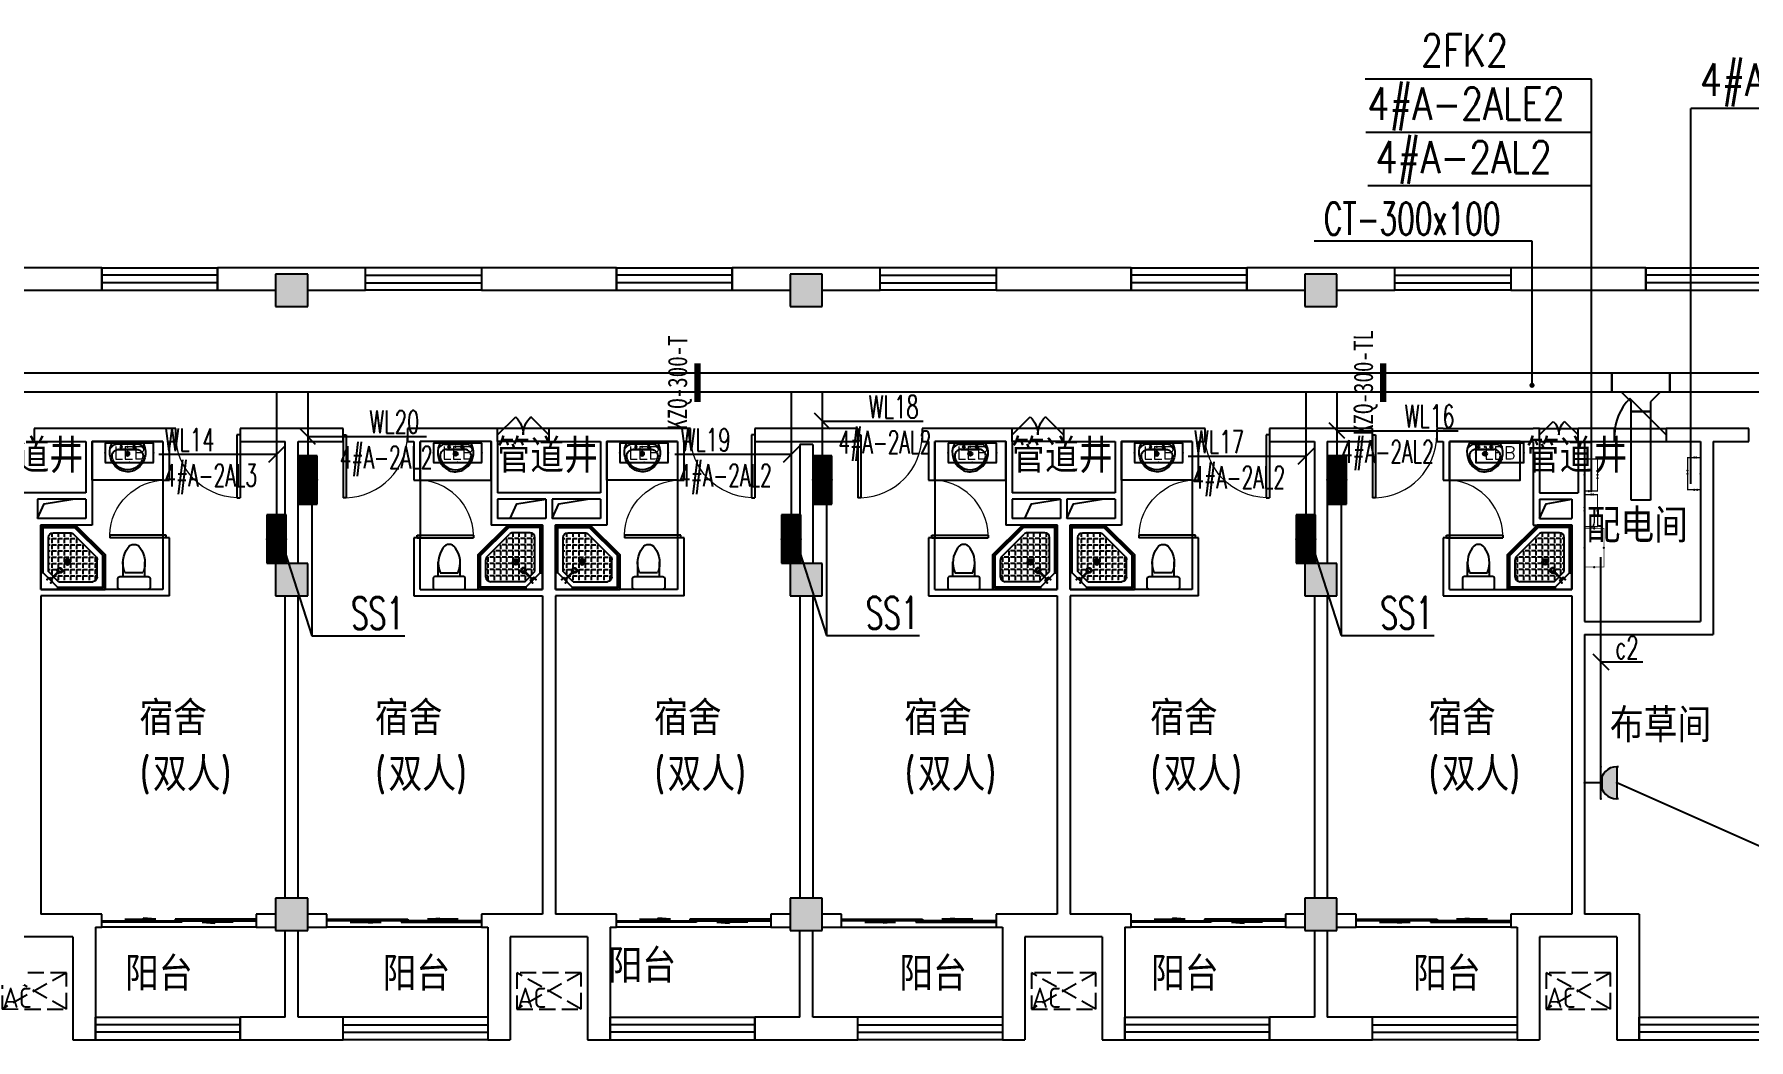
# Model space of a CAD drawing. Extents: x 1725663 to 4653551, y -550461 to 248782.
# Drawn here: x 2124050 to 2150700, y -247471 to -231842 of the extents above; entities that cross this region are included whole.
import ezdxf
from ezdxf.enums import TextEntityAlignment as Align

# ---------------------------------------------------------------- set-up
doc = ezdxf.new("R2010")
doc.units = 0
doc.header["$LTSCALE"] = 1000
doc.linetypes.add('DASH', pattern=[0.35, 0.25, -0.1])
for name, color, linetype in [('0-底图', 7, 'Continuous'), ('CABLETRAY', 4, 'Continuous'), ('CLAYER', 7, 'Continuous'), ('COLUMN', 255, 'Continuous'), ('DBZ', 7, 'Continuous'), ('DIM-照明', 3, 'Continuous'), ('DIM-箱柜', 7, 'Continuous'), ('DOOR_FIRE', 4, 'Continuous'), ('EQUIP-插座', 3, 'Continuous'), ('EQUIP-箱柜', 3, 'Continuous'), ('PUB_HATCH', 8, 'Continuous'), ('PUB_TEXT', 7, 'Continuous'), ('TEL_TEXT', 7, 'Continuous'), ('WALL', 2, 'Continuous'), ('WINDOW', 4, 'Continuous'), ('WIRE-照明', 6, 'Continuous'), ('抗震支吊架', 2, 'Continuous'), ('洁具', 213, 'Continuous'), ('空调外机', 211, 'Continuous')]:
    doc.layers.add(name, color=color, linetype=linetype)
doc.styles.add('_TEL_DIM', font='SIMPLEX', dxfattribs={"width": 0.8, "height": 3.5, "bigfont": 'HZTXT'})
doc.styles.add('kzcad', font='', dxfattribs={"width": 0.8})
doc.styles.get("Standard").update_dxf_attribs({"font": 'geniso.shx', "bigfont": 'hztxt.shx'})
doc.styles.get('kzcad').set_extended_font_data('SimSun')

# ---------------------------------------------------------------- blocks, each defined once
blk = doc.blocks.new('fdsefg')
at = {"layer": 'EQUIP-箱柜', "const_width": 20}
blk.add_lwpolyline([(21301, 11505), (21801, 11505), (21801, 11305), (21301, 11305)], close=True, dxfattribs=at)
at = {"layer": 'EQUIP-箱柜'}
for p in [(21601, 11505), (21301, 11355), (21801, 11372)]:
    blk.add_point(p, dxfattribs=at)
blk = doc.blocks.new('$equip_U$00000181(WIN7-PC-dian)')
for p in [(-0.5, 0.2), (0, 0.4), (0, 0), (0.5, 0.2)]:
    blk.add_point(p)
at = {"xscale": 0.002, "yscale": 0.002, "zscale": 0.002}
blk.add_blockref('fdsefg', (-43.101, -22.61), dxfattribs=at)
at = {"color": 7, "style": '_TEL_DIM', "flags": 1}
for tag in ['A', 'REMARK']:
    blk.add_attdef(tag, text='', height=0.00002, dxfattribs=at).set_placement((0, 0), align=Align.MIDDLE_CENTER)
at = {"color": 7, "style": '_TEL_DIM'}
blk.add_attdef('$TEXT$', text='', height=0.00002, dxfattribs=at).set_placement((0.1, 0), align=Align.MIDDLE_CENTER)
blk = doc.blocks.new('*X490')
at = {"color": 0}
for p, q in [((-250, 33), (-83, 200)), ((-250, 68), (-118, 200)), ((-250, 104), (-154, 200)), ((-250, 139), (-189, 200)), ((-250, 174), (-224, 200)), ((-247, 0), (-47, 200)), ((-212, 0), (-12, 200)), ((-177, 0), (23, 200)), ((-141, 0), (59, 200)), ((-106, 0), (94, 200)), ((-71, 0), (129, 200)), ((-35, 0), (165, 200)), ((0, 0), (200, 200)), ((35, 0), (235, 200)), ((71, 0), (250, 179)), ((106, 0), (250, 144)), ((141, 0), (250, 109)), ((177, 0), (250, 73)), ((212, 0), (250, 38)), ((247, 0), (250, 3))]:
    blk.add_line(p, q, dxfattribs=at)
blk = doc.blocks.new('$equip$00002943')
for p, q in [((-0.75, 0.6), (-0.75, 0)), ((0.75, 0.6), (-0.75, 0.6)), ((0.75, 0), (0.75, 0.6)), ((-0.75, 0), (0.75, 0))]:
    blk.add_line(p, q)
for points, const_width in [([(-0.75, 0.3), (0.75, 0.3)], 0.6), ([(-0.75, 0.6), (-0.75, 0), (0.75, 0), (0.75, 0.6), (-0.75, 0.6), (-0.75, 0)], 0.02)]:
    blk.add_lwpolyline(points, dxfattribs=dict(const_width=const_width))
for p in [(0, 0.6), (-0.75, 0.3), (0, 0), (0.75, 0.3)]:
    blk.add_point(p)
at = {"xscale": 0.00300000000061118, "yscale": 0.00300000000061118, "zscale": 0.00300000000061118}
blk.add_blockref('*X490', (0, 0), dxfattribs=at)
at = {"color": 7, "style": '_TEL_DIM', "flags": 1}
for tag in ['A', 'REMARK']:
    blk.add_attdef(tag, text='', height=0.00002, dxfattribs=at).set_placement((0, 0), align=Align.MIDDLE_CENTER)
blk = doc.blocks.new('$equip_U$00000177(WIN7-PC-dian)')
at = {"const_width": 0.02}
blk.add_lwpolyline([(-0.6, 0.6), (0.6, 0.6), (0.6, 0), (-0.6, 0)], close=True, dxfattribs=at)
for p in [(0, 0.6), (-0.6, 0.3), (0, 0), (0.6, 0.3)]:
    blk.add_point(p)
at = {"color": 7, "style": '_TEL_DIM', "flags": 1}
for tag in ['A', 'REMARK']:
    blk.add_attdef(tag, text='', height=0.00002, dxfattribs=at).set_placement((0, 0), align=Align.MIDDLE_CENTER)
blk = doc.blocks.new('$equip$00001237')
for p, q in [((-0.5, 1.05), (-0.5, 1)), ((-0.5, 1), (0.5, 1)), ((0.5, 1.05), (0.5, 1)), ((0.5, 0.5), (-0.5, 0.5)), ((0, 0.5), (0, 0))]:
    blk.add_line(p, q)
blk.add_arc((0, 1), 0.5, 180, 0)
for p in [(0, 1), (-0.5, 0.5), (0, 0), (0.5, 0.5)]:
    blk.add_point(p)
for points in [[(0.433, 0.75), (-0.433, 0.75), (0.5, 1), (-0.5, 1)], [(0.25, 0.567), (-0.25, 0.567), (0.433, 0.75), (-0.433, 0.75)], [(0, 0.5), (0, 0.5), (0.25, 0.567), (-0.25, 0.567)]]:
    blk.add_solid(points)
at = {"flags": 9}
blk.add_attdef('A', (0, 0), '', height=0.00002, dxfattribs=at)
blk = doc.blocks.new('$equip$00002908')
for p, q in [((0.75, 0.6), (-0.75, 0.6)), ((-0.75, 0.6), (-0.75, 0)), ((0.75, 0), (0.75, 0.6)), ((-0.75, 0), (0.75, 0))]:
    blk.add_line(p, q)
at = {"const_width": 0.04}
blk.add_lwpolyline([(-0.75, 0.6), (-0.75, 0), (0.75, 0), (0.75, 0.6), (-0.75, 0.6), (-0.75, 0)], dxfattribs=at)
for p in [(0, 0.6), (-0.75, 0.3), (0, 0), (0.75, 0.3)]:
    blk.add_point(p)
at = {"color": 7, "style": '_TEL_DIM'}
blk.add_attdef('$TEXT$', text='', height=0.4, dxfattribs=at).set_placement((0, 0.3), align=Align.MIDDLE_CENTER)
at = {"color": 7, "style": '_TEL_DIM', "flags": 1}
for tag in ['A', 'REMARK']:
    blk.add_attdef(tag, text='', height=0.00002, dxfattribs=at).set_placement((0, 0), align=Align.MIDDLE_CENTER)
blk = doc.blocks.new('1F平面-CAD导入_dwg_Drawing4_t3_dwg_$plan$00001613-474159-1F-927810-1F')
at = {"layer": '洁具'}
for p, q in [((-200, 170), (-430, 170)), ((-260, -140), (-260, 140)), ((-30, 250), (-170, 250)), ((-200, -170), (-200, -220)), ((-170, -250), (-30, -250))]:
    blk.add_line(p, q, dxfattribs=at)
for points in [[(-200, 220), (-200, 170), (-200, -170), (-430, -170)], [(0, -220), (0, 220)]]:
    blk.add_lwpolyline(points, dxfattribs=at)
for centre, radius, start, end in [((-590, 0), 110, 123.4509, 236.5491), ((-413, -227), 398, 67.4505, 126.6381), ((-170, 220), 30, 90, 180), ((-30, 220), 30, 0, 90), ((-413, 227), 398, 233.3619, 292.5495), ((-170, -220), 30, 180, 270), ((-30, -220), 30, 270, 0)]:
    blk.add_arc(centre, radius, start, end, dxfattribs=at)
blk = doc.blocks.new('$lvtry$00000169')
at = {"color": 0}
for p, q in [((259, -36), (259, 0)), ((36, -259), (0, -259)), ((24, -259), (24, -976)), ((259, -36), (36, -259)), ((36, -259), (36, -964)), ((276, -120), (120, -276)), ((144, -151), (291, -298)), ((151, -144), (298, -291)), ((173, -309), (173, -239)), ((183, -213), (205, -213)), ((220, -213), (243, -213)), ((259, -24), (976, -24)), ((259, -36), (964, -36)), ((270, -213), (270, -143)), ((270, -213), (340, -213)), ((270, -263), (270, -239)), ((276, -120), (808, -120)), ((366, -213), (366, -143)), ((366, -213), (436, -213)), ((366, -309), (366, -239)), ((462, -213), (462, -143)), ((462, -213), (532, -213)), ((462, -309), (462, -239)), ((558, -213), (558, -143)), ((558, -213), (628, -213)), ((558, -309), (558, -239)), ((655, -213), (655, -143)), ((655, -213), (725, -213)), ((655, -309), (655, -239)), ((751, -213), (751, -143)), ((751, -213), (821, -213)), ((751, -309), (751, -239)), ((847, -213), (847, -143)), ((847, -213), (880, -213)), ((847, -309), (847, -239)), ((880, -192), (880, -460)), ((964, -36), (976, -24)), ((964, -36), (964, -525)), ((976, -24), (976, -530)), ((120, -276), (120, -808)), ((120, -309), (147, -309)), ((120, -405), (147, -405)), ((120, -501), (147, -501)), ((173, -309), (243, -309)), ((173, -405), (173, -335)), ((173, -405), (243, -405)), ((173, -501), (173, -431)), ((173, -501), (243, -501)), ((173, -598), (173, -528)), ((270, -405), (270, -335)), ((270, -405), (340, -405)), ((270, -501), (270, -431)), ((270, -501), (340, -501)), ((270, -598), (270, -528)), ((334, -309), (340, -309)), ((366, -309), (436, -309)), ((366, -405), (366, -335)), ((366, -405), (379, -405)), ((366, -501), (366, -431)), ((366, -501), (436, -501)), ((366, -598), (366, -528)), ((462, -309), (532, -309)), ((462, -405), (462, -335)), ((462, -405), (532, -405)), ((462, -501), (462, -431)), ((462, -501), (532, -501)), ((462, -598), (462, -528)), ((859, -511), (511, -859)), ((964, -525), (525, -964)), ((976, -530), (530, -976)), ((558, -309), (628, -309)), ((558, -405), (558, -335)), ((558, -405), (628, -405)), ((558, -501), (558, -431)), ((558, -501), (628, -501)), ((558, -598), (558, -528)), ((655, -309), (725, -309)), ((655, -405), (655, -335)), ((655, -405), (725, -405)), ((655, -501), (655, -431)), ((655, -501), (725, -501)), ((655, -598), (655, -528)), ((751, -309), (821, -309)), ((751, -405), (751, -335)), ((751, -405), (821, -405)), ((751, -501), (751, -431)), ((751, -501), (821, -501)), ((751, -598), (751, -528)), ((847, -309), (880, -309)), ((847, -405), (847, -335)), ((847, -405), (880, -405)), ((847, -501), (847, -431)), ((847, -501), (867, -501)), ((964, -525), (976, -530)), ((120, -598), (147, -598)), ((120, -694), (147, -694)), ((120, -790), (147, -790)), ((173, -598), (243, -598)), ((173, -694), (173, -624)), ((173, -694), (243, -694)), ((173, -790), (173, -720)), ((173, -790), (243, -790)), ((270, -598), (340, -598)), ((270, -694), (270, -624)), ((270, -694), (340, -694)), ((270, -790), (270, -720)), ((270, -790), (340, -790)), ((366, -598), (436, -598)), ((366, -694), (366, -624)), ((366, -694), (436, -694)), ((366, -790), (366, -720)), ((366, -790), (436, -790)), ((462, -598), (532, -598)), ((462, -694), (462, -624)), ((462, -694), (532, -694)), ((462, -790), (462, -720)), ((462, -790), (532, -790)), ((558, -598), (628, -598)), ((558, -694), (558, -624)), ((558, -694), (628, -694)), ((558, -790), (558, -720)), ((558, -790), (580, -790)), ((655, -598), (725, -598)), ((655, -694), (655, -624)), ((655, -694), (676, -694)), ((751, -598), (773, -598)), ((36, -964), (24, -976)), ((24, -976), (530, -976)), ((36, -964), (525, -964)), ((173, -878), (173, -816)), ((192, -880), (460, -880)), ((270, -880), (270, -816)), ((366, -880), (366, -816)), ((462, -880), (462, -816)), ((525, -964), (530, -976))]:
    blk.add_line(p, q, dxfattribs=at)
blk.add_lwpolyline([(0, 0), (0, -1000), (540, -1000), (1000, -540), (1000, 0)], close=True)
for points in [[(0, 0), (0, -1000)], [(0, 0), (1000, 0)], [(1000, 0), (1000, -540)], [(136, -190), (148, -178), (132, -162), (121, -174)], [(190, -136), (178, -148), (162, -132), (174, -121)], [(1000, -540), (540, -1000)], [(0, -1000), (540, -1000)]]:
    blk.add_lwpolyline(points, close=True, dxfattribs=at)
for radius in [43.8, 31.1]:
    blk.add_circle((416, -428), radius, dxfattribs=at)
for centre, radius, start, end in [((296, -296), 40.6, 142.583, 128.4197), ((808, -192), 72, 0, 90), ((296, -296), 28.6, 145.828, 125.6599), ((808, -460), 72, 315, 0), ((192, -808), 72, 180, 270), ((460, -808), 72, 270, 315)]:
    blk.add_arc(centre, radius, start, end, dxfattribs=at)
for p in [(103, -156, 0), (156, -102, 0), (416, -428, 0)]:
    blk.add_point(p, dxfattribs=at)
blk = doc.blocks.new('$lvtry$00000178')
at = {"color": 0}
for p, q in [((-238, 0), (238, 0)), ((-214, -36), (-272, -91)), ((-180, -23), (180, -23)), ((-142, -105), (140, -105)), ((140, -105), (-142, -105)), ((216, -37), (268, -91))]:
    blk.add_line(p, q, dxfattribs=at)
blk.add_lwpolyline([(-104, -430, 0.224698), (110, -425, 0.348046), (269, -79), (239, 0), (-241, 0), (-271, -79, 0.356844)], format="xyb", close=True, dxfattribs=at)
for centre, radius in [((-100, -65), 16.3), ((1, -172), 31.6), ((100, -65), 16.3)]:
    blk.add_circle(centre, radius, dxfattribs=at)
at = {"color": 0, "lineweight": 13}
blk.add_circle((1, -172), 23, dxfattribs=at)
at = {"color": 0}
for centre, radius, start, end in [((-142, -205), 100, 90, 190.5602), ((-1, -179), 243, 190.5602, 349.4398), ((-180, -73), 50, 90, 133.181), ((140, -205), 100, 349.4398, 90), ((180, -73), 50, 44.5607, 90)]:
    blk.add_arc(centre, radius, start, end, dxfattribs=at)
for p in [(0, -65), (1, -172)]:
    blk.add_point(p, dxfattribs=at)
blk = doc.blocks.new('A$C70365C93')
at = {"layer": '洁具'}
blk.add_lwpolyline([(-1900, 2300), (-1900, 1700), (-800, 1700), (-800, 2300)], close=True, dxfattribs=at)
blk.add_blockref('$lvtry$00000178', (-1350, 2280), dxfattribs=at)
at = {"layer": '洁具', "rotation": 180}
blk.add_blockref('$lvtry$00000169', (0, 0), dxfattribs=at)
at = {"layer": '洁具', "extrusion": (0, 0, -1), "xscale": -1, "zscale": -1, "rotation": 90}
blk.add_blockref('1F平面-CAD导入_dwg_Drawing4_t3_dwg_$plan$00001613-474159-1F-927810-1F', (1450, 0), dxfattribs=at)
blk = doc.blocks.new('A$Cf5a72a1b')
at = {"layer": '空调外机', "linetype": 'DASH'}
for p, q in [((1000, 563), (0, 0)), ((1000, 0), (0, 563))]:
    blk.add_line(p, q, dxfattribs=at)
blk.add_lwpolyline([(1000, 563), (0, 563), (0, 0), (1000, 0)], close=True, dxfattribs=at)
at = {"layer": 'PUB_TEXT'}
blk.add_text('AC', height=315, dxfattribs=at).set_placement((5, 18))
blk = doc.blocks.new('$WINLIB2D$00000001')
at = {"color": 0}
for points in [[(-0.5, 0.5), (-0.5, -0.5)], [(-0.5, 0.5), (0.5, 0.5)], [(0.5, -0.5), (0.5, 0.5)], [(0.5, 0.167), (-0.5, 0.167)], [(0.5, -0.167), (-0.5, -0.167)], [(-0.5, -0.5), (0.5, -0.5)]]:
    blk.add_lwpolyline(points, dxfattribs=at)
blk = doc.blocks.new('$DorLib2D$00000131')
at = {"color": 0, "linetype": 'Continuous'}
for p, q in [((-0.5, 0.125), (-0.5, 0)), ((0.019, 0.125), (-0.5, 0.125)), ((0.019, 0), (0.019, 0.125)), ((0.15, 0.125), (0.232, 0.197)), ((0.35, 0.125), (0.15, 0.125)), ((0.232, 0.197), (0.232, 0.125)), ((-0.5, 0), (0.019, 0)), ((-0.024, 0), (0.5, 0)), ((-0.024, -0.125), (-0.024, 0)), ((0.5, 0), (0.5, -0.125)), ((-0.35, -0.125), (-0.15, -0.125)), ((-0.232, -0.197), (-0.232, -0.125)), ((-0.15, -0.125), (-0.232, -0.197)), ((0.5, -0.125), (-0.024, -0.125))]:
    blk.add_line(p, q, dxfattribs=at)
blk = doc.blocks.new('$DorLib2D$00000116')
at = {"color": 0}
for p, q in [((-0.5, 0), (-0.146, 0.354)), ((0.5, 0), (0.146, 0.354))]:
    blk.add_line(p, q, dxfattribs=at)
for centre, start, end in [((-0.5, 0), 0, 45), ((0.5, 0), 135, 180)]:
    blk.add_arc(centre, 0.5, start, end, dxfattribs=at)
blk = doc.blocks.new('$DorLib2D$00000001')
for p, q in [((0.45, 0.975), (0.5, 0.975)), ((0.45, 0), (0.45, 0.975)), ((0.5, 0), (0.5, 0.975)), ((0.5, 0), (0.45, 0))]:
    blk.add_line(p, q)
at = {"lineweight": 13}
blk.add_arc((0.475, 0), 0.975, 91.4693, 180, dxfattribs=at)
blk = doc.blocks.new('$DorLib2D$00000114')
at = {"color": 0}
blk.add_line((0.5, 0), (-0.207, 0.707), dxfattribs=at)
blk.add_arc((0.5, 0), 1, 135, 180, dxfattribs=at)
blk = doc.blocks.new('ghgd')
at = {"layer": 'PUB_HATCH'}
for points in [[(1564557, -154937.8), (1565057, -154937.8), (1565057, -154437.8), (1564557, -154437.8)], [(1572557, -154937.8), (1573057, -154937.8), (1573057, -154437.8), (1572557, -154437.8)], [(1580557, -154937.8), (1581057, -154937.8), (1581057, -154437.8), (1580557, -154437.8)], [(1564557, -159437.8), (1565057, -159437.8), (1565057, -158937.8), (1564557, -158937.8)], [(1572557, -159437.8), (1573057, -159437.8), (1573057, -158937.8), (1572557, -158937.8)], [(1580557, -159437.8), (1581057, -159437.8), (1581057, -158937.8), (1580557, -158937.8)], [(1564557, -164637.8), (1565057, -164637.8), (1565057, -164137.8), (1564557, -164137.8)], [(1572557, -164637.8), (1573057, -164637.8), (1573057, -164137.8), (1572557, -164137.8)], [(1580557, -164637.8), (1581057, -164637.8), (1581057, -164137.8), (1580557, -164137.8)]]:
    blk.add_hatch(color=256, dxfattribs=at).paths.add_polyline_path(points)
for points in [[(1560857, -158237.8), (1560960.6, -158007.5), (1561407, -157937.8)], [(1568207, -158237.8), (1568310.6, -158007.5), (1568757, -157937.8)], [(1568857, -158237.8), (1568960.6, -158007.5), (1569407, -157937.8)], [(1576207, -158237.8), (1576310.6, -158007.5), (1576757, -157937.8)], [(1576857, -158237.8), (1576960.6, -158007.5), (1577407, -157937.8)], [(1584207, -158237.8), (1584310.6, -158007.5), (1584707, -157937.8)]]:
    blk.add_lwpolyline(points)
at = {"layer": 'COLUMN'}
for p, q in [((1565057, -154437.8), (1564557, -154437.8)), ((1564557, -154437.8), (1564557, -154937.8)), ((1565057, -154937.8), (1565057, -154437.8)), ((1573057, -154437.8), (1572557, -154437.8)), ((1572557, -154437.8), (1572557, -154937.8)), ((1573057, -154937.8), (1573057, -154437.8)), ((1581057, -154437.8), (1580557, -154437.8)), ((1580557, -154437.8), (1580557, -154937.8)), ((1581057, -154937.8), (1581057, -154437.8)), ((1564557, -154937.8), (1565057, -154937.8)), ((1572557, -154937.8), (1573057, -154937.8)), ((1580557, -154937.8), (1581057, -154937.8)), ((1565057, -158937.8), (1564557, -158937.8)), ((1564557, -158937.8), (1564557, -159437.8)), ((1565057, -159437.8), (1565057, -158937.8)), ((1573057, -158937.8), (1572557, -158937.8)), ((1572557, -158937.8), (1572557, -159437.8)), ((1573057, -159437.8), (1573057, -158937.8)), ((1581057, -158937.8), (1580557, -158937.8)), ((1580557, -158937.8), (1580557, -159437.8)), ((1581057, -159437.8), (1581057, -158937.8)), ((1564557, -159437.8), (1565057, -159437.8)), ((1572557, -159437.8), (1573057, -159437.8)), ((1580557, -159437.8), (1581057, -159437.8)), ((1565057, -164137.8), (1564557, -164137.8)), ((1564557, -164137.8), (1564557, -164637.8)), ((1565057, -164637.8), (1565057, -164137.8)), ((1573057, -164137.8), (1572557, -164137.8)), ((1572557, -164137.8), (1572557, -164637.8)), ((1573057, -164637.8), (1573057, -164137.8)), ((1581057, -164137.8), (1580557, -164137.8)), ((1580557, -164137.8), (1580557, -164637.8)), ((1581057, -164637.8), (1581057, -164137.8)), ((1564557, -164637.8), (1565057, -164637.8)), ((1572557, -164637.8), (1573057, -164637.8)), ((1580557, -164637.8), (1581057, -164637.8))]:
    blk.add_line(p, q, dxfattribs=at)
at = {"layer": 'DOOR_FIRE'}
for p, q in [((1568807, -156837.8), (1568007, -156837.8)), ((1576807, -156837.8), (1576007, -156837.8)), ((1584207, -156837.8), (1584807, -156837.8)), ((1585372.7, -156837.8, 100), (1586172.7, -156837.8, 100)), ((1568807, -157037.8), (1568007, -157037.8)), ((1576807, -157037.8), (1576007, -157037.8)), ((1584207, -157037.8), (1584807, -157037.8)), ((1585372.7, -157037.8, 100), (1586172.7, -157037.8, 100))]:
    blk.add_line(p, q, dxfattribs=at)
at = {"layer": 'WALL'}
for p, q in [((1561857, -154337.8), (1559757, -154337.8)), ((1561857, -154687.8), (1561857, -154337.8)), ((1564807, -154337.8), (1563657, -154337.8)), ((1563657, -154337.8), (1563657, -154687.8)), ((1565957, -154337.8), (1564807, -154337.8)), ((1565957, -154687.8), (1565957, -154337.8)), ((1569857, -154337.8), (1567757, -154337.8)), ((1567757, -154337.8), (1567757, -154687.8)), ((1569857, -154687.8), (1569857, -154337.8)), ((1572807, -154337.8), (1571657, -154337.8)), ((1571657, -154337.8), (1571657, -154687.8)), ((1573957, -154337.8), (1572807, -154337.8)), ((1573957, -154687.8), (1573957, -154337.8)), ((1577857, -154337.8), (1575757, -154337.8)), ((1575757, -154337.8), (1575757, -154687.8)), ((1577857, -154687.8), (1577857, -154337.8)), ((1580807, -154337.8), (1579657, -154337.8)), ((1579657, -154337.8), (1579657, -154687.8)), ((1581957, -154337.8), (1580807, -154337.8)), ((1581957, -154687.8), (1581957, -154337.8)), ((1585857, -154337.8), (1583757, -154337.8)), ((1583757, -154337.8), (1583757, -154687.8)), ((1585857, -154687.8), (1585857, -154337.8)), ((1559757, -154687.8), (1561857, -154687.8)), ((1563657, -154687.8), (1564557, -154687.8)), ((1565057, -154687.8), (1565957, -154687.8)), ((1567757, -154687.8), (1569857, -154687.8)), ((1571657, -154687.8), (1572557, -154687.8)), ((1573057, -154687.8), (1573957, -154687.8)), ((1575757, -154687.8), (1577857, -154687.8)), ((1579657, -154687.8), (1580557, -154687.8)), ((1581057, -154687.8), (1581957, -154687.8)), ((1583757, -154687.8), (1585857, -154687.8)), ((1561707, -156837.8), (1560807, -156837.8)), ((1560807, -156837.8), (1560807, -157037.8)), ((1562907, -156837.8), (1561707, -156837.8)), ((1563007, -156837.8), (1562907, -156837.8)), ((1563007, -157037.8), (1563007, -156837.8)), ((1564807, -156837.8), (1564007, -156837.8)), ((1564007, -156837.8), (1564007, -157037.8)), ((1565607, -156837.8), (1564807, -156837.8)), ((1565607, -157037.8), (1565607, -156837.8)), ((1566707, -156837.8), (1566607, -156837.8)), ((1566607, -156837.8), (1566607, -157037.8)), ((1567907, -156837.8), (1566707, -156837.8)), ((1568007, -156837.8), (1567907, -156837.8)), ((1568007, -157037.8), (1568007, -156837.8)), ((1569707, -156837.8), (1568807, -156837.8)), ((1568807, -156837.8), (1568807, -157037.8)), ((1570907, -156837.8), (1569707, -156837.8)), ((1571007, -156837.8), (1570907, -156837.8)), ((1571007, -157037.8), (1571007, -156837.8)), ((1573607, -156837.8), (1572007, -156837.8)), ((1572007, -156837.8), (1572007, -157037.8)), ((1573607, -157037.8), (1573607, -156837.8)), ((1574707, -156837.8), (1574607, -156837.8)), ((1574607, -156837.8), (1574607, -157037.8)), ((1575907, -156837.8), (1574707, -156837.8)), ((1576007, -156837.8), (1575907, -156837.8)), ((1576007, -157037.8), (1576007, -156837.8)), ((1577707, -156837.8), (1576807, -156837.8)), ((1576807, -156837.8), (1576807, -157037.8)), ((1578907, -156837.8), (1577707, -156837.8)), ((1579007, -156837.8), (1578907, -156837.8)), ((1579007, -157037.8), (1579007, -156837.8)), ((1580807, -156837.8), (1580007, -156837.8)), ((1580007, -156837.8), (1580007, -157037.8)), ((1581607, -156837.8), (1580807, -156837.8)), ((1581607, -157037.8), (1581607, -156837.8)), ((1582707, -156837.8), (1582607, -156837.8)), ((1582607, -156837.8), (1582607, -157037.8)), ((1582707, -156837.8), (1584107, -156837.8)), ((1584207, -156837.8), (1584107, -156837.8)), ((1584207, -157037.8), (1584207, -156837.8)), ((1585372.7, -156837.8), (1584807, -156837.8)), ((1584807, -157037.8), (1584807, -156837.8)), ((1585372.7, -157037.8), (1585372.7, -156837.8)), ((1586807, -156837.8), (1586172.7, -156837.8)), ((1586172.7, -156837.8), (1586172.7, -157037.8)), ((1587457, -156837.8), (1586807, -156837.8)), ((1587457, -157037.8), (1587457, -156837.8)), ((1560807, -157037.8), (1561607, -157037.8)), ((1561607, -157037.8), (1561607, -157837.8)), ((1562807, -157037.8), (1561707, -157037.8)), ((1561707, -157037.8), (1561707, -157837.8)), ((1562807, -157037.8), (1562807, -157637.8)), ((1562907, -157637.8), (1562907, -157037.8)), ((1562907, -157037.8), (1563007, -157037.8)), ((1564007, -157037.8), (1564707, -157037.8)), ((1564707, -158937.8), (1564707, -157037.8)), ((1564907, -158937.8), (1564907, -157037.8)), ((1564907, -157037.8), (1565607, -157037.8)), ((1566607, -157037.8), (1566707, -157037.8)), ((1566707, -157037.8), (1566707, -157637.8)), ((1567907, -157037.8), (1566807, -157037.8)), ((1566807, -157637.8), (1566807, -157037.8)), ((1567907, -157037.8), (1567907, -157837.8)), ((1568007, -157037.8), (1568007, -157837.8)), ((1568807, -157037.8), (1569607, -157037.8)), ((1569607, -157037.8), (1569607, -157837.8)), ((1570807, -157037.8), (1569707, -157037.8)), ((1569707, -157037.8), (1569707, -157837.8)), ((1570807, -157037.8), (1570807, -157637.8)), ((1570907, -157637.8), (1570907, -157037.8)), ((1570907, -157037.8), (1571007, -157037.8)), ((1572007, -157037.8), (1573607, -157037.8)), ((1572707, -157087.8), (1572707, -158937.8)), ((1572907, -157087.8), (1572707, -157087.8)), ((1572907, -157087.8), (1572907, -158937.8)), ((1574607, -157037.8), (1574707, -157037.8)), ((1574707, -157037.8), (1574707, -157637.8)), ((1575907, -157037.8), (1574807, -157037.8)), ((1574807, -157637.8), (1574807, -157037.8)), ((1575907, -157037.8), (1575907, -157837.8)), ((1576007, -157037.8), (1576007, -157837.8)), ((1576807, -157037.8), (1577607, -157037.8)), ((1577607, -157037.8), (1577607, -157837.8)), ((1578807, -157037.8), (1577707, -157037.8)), ((1577707, -157037.8), (1577707, -157837.8)), ((1578807, -157037.8), (1578807, -157637.8)), ((1578907, -157637.8), (1578907, -157037.8)), ((1578907, -157037.8), (1579007, -157037.8)), ((1580007, -157037.8), (1580707, -157037.8)), ((1580707, -157037.8), (1580707, -158937.8)), ((1580907, -157037.8), (1581607, -157037.8)), ((1580907, -157037.8), (1580907, -158937.8)), ((1582607, -157037.8), (1582707, -157037.8)), ((1582707, -157037.8), (1582707, -157637.8)), ((1582807, -157037.8), (1584107, -157037.8)), ((1582807, -157637.8), (1582807, -157037.8)), ((1584107, -157037.8), (1584107, -157837.8)), ((1584207, -157037.8), (1584207, -157837.8)), ((1584807, -157037.8), (1584807, -157837.8)), ((1584907, -157037.8), (1585372.7, -157037.8)), ((1584907, -157037.8), (1584907, -157837.8)), ((1586172.7, -157037.8), (1586707, -157037.8)), ((1586707, -157037.8), (1586707, -159837.8)), ((1586907, -157037.8), (1586907, -160037.8)), ((1586907, -157037.8), (1587457, -157037.8)), ((1562807, -157637.8), (1562907, -157637.8)), ((1566707, -157637.8), (1566807, -157637.8)), ((1570807, -157637.8), (1570907, -157637.8)), ((1574707, -157637.8), (1574807, -157637.8)), ((1578807, -157637.8), (1578907, -157637.8)), ((1582707, -157637.8), (1582807, -157637.8)), ((1560807, -157837.8), (1560007, -157837.8)), ((1561607, -157837.8), (1560807, -157837.8)), ((1561607, -157937.8), (1560857, -157937.8)), ((1560857, -157937.8), (1560857, -158237.8)), ((1561607, -157937.8), (1561607, -158237.8)), ((1561707, -157837.8), (1561707, -158337.8)), ((1567907, -157837.8), (1567907, -158337.8)), ((1568807, -157837.8), (1568007, -157837.8)), ((1568757, -157937.8), (1568007, -157937.8)), ((1568007, -157937.8), (1568007, -158237.8)), ((1568757, -157937.8), (1568757, -158237.8)), ((1569607, -157837.8), (1568807, -157837.8)), ((1569607, -157937.8), (1568857, -157937.8)), ((1568857, -157937.8), (1568857, -158237.8)), ((1569607, -157937.8), (1569607, -158237.8)), ((1569707, -157837.8), (1569707, -158337.8)), ((1575907, -157837.8), (1575907, -158337.8)), ((1576807, -157837.8), (1576007, -157837.8)), ((1576757, -157937.8), (1576007, -157937.8)), ((1576007, -157937.8), (1576007, -158237.8)), ((1576757, -157937.8), (1576757, -158237.8)), ((1577607, -157837.8), (1576807, -157837.8)), ((1577607, -157937.8), (1576857, -157937.8)), ((1576857, -157937.8), (1576857, -158237.8)), ((1577607, -157937.8), (1577607, -158237.8)), ((1577707, -157837.8), (1577707, -158337.8)), ((1584107, -157837.8), (1584107, -158337.8)), ((1584207, -157837.8), (1584807, -157837.8)), ((1584207, -157937.8), (1584207, -158237.8)), ((1584207, -157937.8), (1584707, -157937.8)), ((1584707, -157937.8), (1584707, -158237.8)), ((1584907, -157837.8), (1584907, -158237.8)), ((1561607, -158237.8), (1560857, -158237.8)), ((1568757, -158237.8), (1568007, -158237.8)), ((1569607, -158237.8), (1568857, -158237.8)), ((1576757, -158237.8), (1576007, -158237.8)), ((1577607, -158237.8), (1576857, -158237.8)), ((1584207, -158237.8), (1584707, -158237.8)), ((1584907, -158237.8), (1584907, -159437.8)), ((1560907, -158337.8), (1560907, -159337.8)), ((1561707, -158337.8), (1560907, -158337.8)), ((1562907, -158537.8), (1562807, -158537.8)), ((1562807, -158537.8), (1562807, -159337.8)), ((1562907, -159437.8), (1562907, -158537.8)), ((1566807, -158537.8), (1566707, -158537.8)), ((1566707, -158537.8), (1566707, -159437.8)), ((1566807, -159337.8), (1566807, -158537.8)), ((1568707, -158337.8), (1567907, -158337.8)), ((1568707, -158337.8), (1568707, -159337.8)), ((1568907, -158337.8), (1568907, -159337.8)), ((1569707, -158337.8), (1568907, -158337.8)), ((1570907, -158537.8), (1570807, -158537.8)), ((1570807, -158537.8), (1570807, -159337.8)), ((1570907, -159437.8), (1570907, -158537.8)), ((1574807, -158537.8), (1574707, -158537.8)), ((1574707, -158537.8), (1574707, -159437.8)), ((1574807, -159337.8), (1574807, -158537.8)), ((1576707, -158337.8), (1575907, -158337.8)), ((1576707, -158337.8), (1576707, -159337.8)), ((1576907, -158337.8), (1576907, -159337.8)), ((1577707, -158337.8), (1576907, -158337.8)), ((1578907, -158537.8), (1578807, -158537.8)), ((1578807, -158537.8), (1578807, -159337.8)), ((1578907, -159437.8), (1578907, -158537.8)), ((1582807, -158537.8), (1582707, -158537.8)), ((1582707, -158537.8), (1582707, -159437.8)), ((1582807, -159337.8), (1582807, -158537.8)), ((1584107, -158337.8), (1584707, -158337.8)), ((1584707, -158337.8), (1584707, -159337.8)), ((1562807, -159337.8), (1560907, -159337.8)), ((1566807, -159337.8), (1568707, -159337.8)), ((1570807, -159337.8), (1568907, -159337.8)), ((1574807, -159337.8), (1576707, -159337.8)), ((1578807, -159337.8), (1576907, -159337.8)), ((1582807, -159337.8), (1584707, -159337.8)), ((1562907, -159437.8), (1560907, -159437.8)), ((1560907, -159437.8), (1560907, -164387.8)), ((1564707, -164137.8), (1564707, -159437.8)), ((1564907, -164137.8), (1564907, -159437.8)), ((1566707, -159437.8), (1568707, -159437.8)), ((1568707, -159437.8), (1568707, -164387.8)), ((1570907, -159437.8), (1568907, -159437.8)), ((1568907, -159437.8), (1568907, -164387.8)), ((1572707, -159437.8), (1572707, -164137.8)), ((1572907, -159437.8), (1572907, -164137.8)), ((1574707, -159437.8), (1576707, -159437.8)), ((1576707, -159437.8), (1576707, -164387.8)), ((1578907, -159437.8), (1576907, -159437.8)), ((1576907, -159437.8), (1576907, -164387.8)), ((1580707, -159437.8), (1580707, -164137.8)), ((1580907, -159437.8), (1580907, -164137.8)), ((1582707, -159437.8), (1584707, -159437.8)), ((1584707, -159437.8), (1584707, -159937.8)), ((1584907, -159437.8), (1584907, -159837.8)), ((1584907, -159837.8), (1586707, -159837.8)), ((1584707, -159937.8), (1584707, -164387.8)), ((1584907, -160037.8), (1584907, -164387.8)), ((1584907, -160037.8), (1586907, -160037.8)), ((1561507, -164387.8), (1560907, -164387.8)), ((1561857, -164387.8), (1561507, -164387.8)), ((1561857, -164587.8), (1561857, -164387.8)), ((1564557, -164387.8), (1564257, -164387.8)), ((1564257, -164387.8), (1564257, -164587.8)), ((1565357, -164387.8), (1565057, -164387.8)), ((1565357, -164587.8), (1565357, -164387.8)), ((1568107, -164387.8), (1567757, -164387.8)), ((1567757, -164387.8), (1567757, -164587.8)), ((1568707, -164387.8), (1568107, -164387.8)), ((1569507, -164387.8), (1568907, -164387.8)), ((1569857, -164387.8), (1569507, -164387.8)), ((1569857, -164587.8), (1569857, -164387.8)), ((1572557, -164387.8), (1572257, -164387.8)), ((1572257, -164387.8), (1572257, -164587.8)), ((1573357, -164387.8), (1573057, -164387.8)), ((1573357, -164587.8), (1573357, -164387.8)), ((1576107, -164387.8), (1575757, -164387.8)), ((1575757, -164387.8), (1575757, -164587.8)), ((1576707, -164387.8), (1576107, -164387.8)), ((1577507, -164387.8), (1576907, -164387.8)), ((1577857, -164387.8), (1577507, -164387.8)), ((1577857, -164587.8), (1577857, -164387.8)), ((1580557, -164387.8), (1580257, -164387.8)), ((1580257, -164387.8), (1580257, -164587.8)), ((1581357, -164387.8), (1581057, -164387.8)), ((1581357, -164587.8), (1581357, -164387.8)), ((1584107, -164387.8), (1583757, -164387.8)), ((1583757, -164387.8), (1583757, -164587.8)), ((1584707, -164387.8), (1584107, -164387.8)), ((1585757, -164387.8), (1584907, -164387.8)), ((1585757, -164387.8), (1585757, -165987.8)), ((1561757, -164587.8), (1561757, -165987.8)), ((1561757, -164587.8), (1561857, -164587.8)), ((1564257, -164587.8), (1564557, -164587.8)), ((1564707, -165987.8), (1564707, -164637.8)), ((1564907, -165987.8), (1564907, -164637.8)), ((1565057, -164587.8), (1565357, -164587.8)), ((1567757, -164587.8), (1567857, -164587.8)), ((1567857, -164587.8), (1567857, -165987.8)), ((1569757, -164587.8), (1569757, -165987.8)), ((1569757, -164587.8), (1569857, -164587.8)), ((1572257, -164587.8), (1572557, -164587.8)), ((1572707, -165987.8), (1572707, -164637.8)), ((1572907, -165987.8), (1572907, -164637.8)), ((1573057, -164587.8), (1573357, -164587.8)), ((1575757, -164587.8), (1575857, -164587.8)), ((1575857, -164587.8), (1575857, -165987.8)), ((1577757, -164587.8), (1577757, -165987.8)), ((1577757, -164587.8), (1577857, -164587.8)), ((1580257, -164587.8), (1580557, -164587.8)), ((1580707, -164637.8), (1580707, -165987.8)), ((1580907, -164637.8), (1580907, -165987.8)), ((1581057, -164587.8), (1581357, -164587.8)), ((1583757, -164587.8), (1583857, -164587.8)), ((1583857, -164587.8), (1583857, -165987.8)), ((1560807, -164737.8), (1560207, -164737.8)), ((1561407, -164737.8), (1560807, -164737.8)), ((1561407, -164737.8), (1561407, -166337.8)), ((1568207, -164737.8), (1568207, -166337.8)), ((1568807, -164737.8), (1568207, -164737.8)), ((1569407, -164737.8), (1568807, -164737.8)), ((1569407, -164737.8), (1569407, -166337.8)), ((1576207, -164737.8), (1576207, -166337.8)), ((1576807, -164737.8), (1576207, -164737.8)), ((1577407, -164737.8), (1576807, -164737.8)), ((1577407, -164737.8), (1577407, -166337.8)), ((1584807, -164737.8), (1584207, -164737.8)), ((1584207, -164737.8), (1584207, -166337.8)), ((1585407, -164737.8), (1584807, -164737.8)), ((1585407, -164737.8), (1585407, -166337.8)), ((1561757, -166337.8), (1561757, -165987.8)), ((1564707, -165987.8), (1564007, -165987.8)), ((1564007, -165987.8), (1564007, -166337.8)), ((1565607, -165987.8), (1564907, -165987.8)), ((1565607, -166337.8), (1565607, -165987.8)), ((1567857, -165987.8), (1567857, -166337.8)), ((1569757, -166337.8), (1569757, -165987.8)), ((1572707, -165987.8), (1572007, -165987.8)), ((1572007, -165987.8), (1572007, -166337.8)), ((1573607, -165987.8), (1572907, -165987.8)), ((1573607, -166337.8), (1573607, -165987.8)), ((1575857, -165987.8), (1575857, -166337.8)), ((1577757, -166337.8), (1577757, -165987.8)), ((1580707, -165987.8), (1580007, -165987.8)), ((1580007, -165987.8), (1580007, -166337.8)), ((1581607, -165987.8), (1580907, -165987.8)), ((1581607, -166337.8), (1581607, -165987.8)), ((1583857, -165987.8), (1583857, -166337.8)), ((1585757, -166337.8), (1585757, -165987.8)), ((1561407, -166337.8), (1561757, -166337.8)), ((1564007, -166337.8), (1564807, -166337.8)), ((1564807, -166337.8), (1565607, -166337.8)), ((1567857, -166337.8), (1568207, -166337.8)), ((1569407, -166337.8), (1569757, -166337.8)), ((1572007, -166337.8), (1572807, -166337.8)), ((1572807, -166337.8), (1573607, -166337.8)), ((1575857, -166337.8), (1576207, -166337.8)), ((1577407, -166337.8), (1577757, -166337.8)), ((1580007, -166337.8), (1580807, -166337.8)), ((1580807, -166337.8), (1581607, -166337.8)), ((1583857, -166337.8), (1584207, -166337.8)), ((1585407, -166337.8), (1585757, -166337.8))]:
    blk.add_line(p, q, dxfattribs=at)
at = {"layer": 'WINDOW'}
for p, q in [((1562807, -157637.8), (1562807, -158537.8)), ((1566807, -157637.8), (1566807, -158537.8)), ((1570807, -157637.8), (1570807, -158537.8)), ((1574807, -157637.8), (1574807, -158537.8)), ((1578807, -157637.8), (1578807, -158537.8)), ((1582807, -157637.8), (1582807, -158537.8)), ((1564257, -164587.8), (1561857, -164587.8)), ((1567757, -164587.8), (1565357, -164587.8)), ((1572257, -164587.8), (1569857, -164587.8)), ((1573357, -164587.8), (1575757, -164587.8)), ((1580257, -164587.8), (1577857, -164587.8)), ((1583757, -164587.8), (1581357, -164587.8))]:
    blk.add_line(p, q, dxfattribs=at)
at = {"xscale": -1, "rotation": 359.9999999999999}
for p in [(1560907, -159337.8), (1568907, -159337.8), (1576907, -159337.8)]:
    blk.add_blockref('A$C70365C93', p, dxfattribs=at)
for name, p in [('A$C70365C93', (1568707, -159337.8)), ('A$C70365C93', (1576707, -159337.8)), ('A$C70365C93', (1584707, -159337.8)), ('A$Cf5a72a1b', (1560307.5, -165861.3)), ('A$Cf5a72a1b', (1568307.5, -165861.3)), ('A$Cf5a72a1b', (1576307.5, -165861.3)), ('A$Cf5a72a1b', (1584307.5, -165861.3))]:
    blk.add_blockref(name, p)
at = {"layer": 'DOOR_FIRE', "zscale": 200}
for name, p, xscale, yscale in [('$DorLib2D$00000114', (1585772.7, -156937.8), 800, 800), ('$DorLib2D$00000116', (1584507, -156937.8), -600, 600)]:
    blk.add_blockref(name, p, dxfattribs=dict(at, xscale=xscale, yscale=yscale))
at = {"layer": 'DOOR_FIRE', "xscale": 800, "yscale": -800, "zscale": 200, "rotation": 179.9999999994664}
for p in [(1568407, -156937.8), (1576407, -156937.8)]:
    blk.add_blockref('$DorLib2D$00000116', p, dxfattribs=at)
at = {"layer": 'WINDOW'}
for name, p, xscale, yscale, zscale in [('$WINLIB2D$00000001', (1562757, -154512.8), 1800, 350, 1800), ('$WINLIB2D$00000001', (1566857, -154512.8), -1800, 350, -1800), ('$WINLIB2D$00000001', (1570757, -154512.8), 1800, 350, 1800), ('$WINLIB2D$00000001', (1574857, -154512.8), -1800, 350, -1800), ('$WINLIB2D$00000001', (1578757, -154512.8), 1800, 350, 1800), ('$WINLIB2D$00000001', (1582857, -154512.8), -1800, 350, -1800), ('$WINLIB2D$00000001', (1586757, -154512.8), 1800, 350, 1800), ('$DorLib2D$00000001', (1563507, -156937.8), 1000, -1000, 1000), ('$DorLib2D$00000001', (1566107, -156937.8), -1000, -1000, -1000), ('$DorLib2D$00000001', (1571507, -156937.8), 1000, -1000, 1000), ('$DorLib2D$00000001', (1574107, -156937.8), -1000, -1000, -1000), ('$DorLib2D$00000001', (1579507, -156937.8), 1000, -1000, 1000), ('$DorLib2D$00000001', (1582107, -156937.8), -1000, -1000, -1000), ('$DorLib2D$00000131', (1574557, -164487.8), -2400, -200, -2400), ('$WINLIB2D$00000001', (1570882, -166162.8), 2249.999999993481, 350, 2249.999999993481)]:
    blk.add_blockref(name, p, dxfattribs=dict(at, xscale=xscale, yscale=yscale, zscale=zscale))
for name, p, xscale, yscale, zscale, rotation in [('$DorLib2D$00000001', (1562857, -158087.8), 900, -900, 900, 269.9999999994664), ('$DorLib2D$00000001', (1566757, -158087.8), 900, 900, 900, 269.9999999994664), ('$DorLib2D$00000001', (1570857, -158087.8), 900, -900, 900, 269.9999999994664), ('$DorLib2D$00000001', (1574757, -158087.8), 900, 900, 900, 269.9999999994664), ('$DorLib2D$00000001', (1578857, -158087.8), 900, -900, 900, 269.9999999994664), ('$DorLib2D$00000001', (1582757, -158087.8), 900, 900, 900, 270), ('$DorLib2D$00000131', (1563057, -164487.8), -2400, 200, -2400, 180), ('$DorLib2D$00000131', (1566557, -164487.8), 2400, 200, 2400, 180), ('$DorLib2D$00000131', (1571057, -164487.8), -2400, 200, -2400, 180), ('$DorLib2D$00000131', (1579057, -164487.8), -2400, 200, -2400, 180), ('$DorLib2D$00000131', (1582557, -164487.8), 2400, 200, 2400, 180), ('$WINLIB2D$00000001', (1562882, -166162.8), -2249.999999993481, -350, -2249.999999993481, 180), ('$WINLIB2D$00000001', (1566732, -166162.8), 2249.999999993481, -350, 2249.999999993481, 180), ('$WINLIB2D$00000001', (1574732, -166162.8), 2249.999999993481, -350, 2249.999999993481, 180), ('$WINLIB2D$00000001', (1578882, -166162.8), -2249.999999993481, -350, -2249.999999993481, 180), ('$WINLIB2D$00000001', (1582732, -166162.8), 2249.999999993481, -350, 2249.999999993481, 180), ('$WINLIB2D$00000001', (1586882, -166162.8), -2249.999999993481, -350, -2249.999999993481, 180)]:
    blk.add_blockref(name, p, dxfattribs=dict(at, xscale=xscale, yscale=yscale, zscale=zscale, rotation=rotation))
at = {"layer": 'CLAYER'}
for s, p in [('管道井', (1559992.3, -157524.8)), ('管道井', (1567992.3, -157524.8)), ('管道井', (1575992.3, -157524.8)), ('管道井', (1583992.3, -157524.8)), ('配电间', (1584937, -158610.1))]:
    blk.add_text(s, height=525, dxfattribs=at).set_placement(p)
at = {"layer": 'PUB_TEXT'}
for s, p in [('宿舍', (1562441.6, -161601.6)), ('宿舍', (1566102.1, -161601.6)), ('宿舍', (1570441.6, -161601.6)), ('宿舍', (1574331.6, -161601.6)), ('宿舍', (1578152.4, -161601.6)), ('宿舍', (1582474.5, -161601.6)), ('布草间', (1585299.6, -161714.1)), ('(', (1562441.6, -162473.7)), ('双人', (1562651.6, -162473.7)), (')', (1563701.6, -162473.7)), ('(', (1566102.1, -162473.7)), ('双人', (1566312.1, -162473.7)), (')', (1567362.1, -162473.7)), ('(', (1570441.6, -162473.7)), ('双人', (1570651.6, -162473.7)), (')', (1571701.6, -162473.7)), ('(', (1574331.6, -162473.7)), ('双人', (1574541.6, -162473.7)), (')', (1575591.6, -162473.7)), ('(', (1578152.4, -162473.7)), ('双人', (1578362.4, -162473.7)), (')', (1579412.4, -162473.7)), ('(', (1582474.5, -162473.7)), ('双人', (1582684.5, -162473.7)), (')', (1583734.5, -162473.7)), ('阳台', (1569733.4, -165453.6)), ('阳台', (1562219.5, -165575.8)), ('阳台', (1566221.8, -165575.8)), ('阳台', (1574253, -165575.8)), ('阳台', (1578167.5, -165575.8)), ('阳台', (1582240, -165575.8))]:
    blk.add_text(s, height=525, dxfattribs=at).set_placement(p)

msp = doc.modelspace()

# ---------------------------------------------------------------- linework, layer by layer
at = {"layer": 'CABLETRAY'}
for p, q in [((2069790, -237106), (2156280, -237106)), ((2069790, -237106), (2148573, -237106)), ((2148573, -237106), (2148573, -237406)), ((2148573, -237106), (2149473, -237106)), ((2148573, -237406), (2148573, -237106)), ((2149473, -237406), (2149473, -237106)), ((2149473, -237106), (2156280, -237106)), ((2149473, -237106), (2149473, -237406)), ((2156280, -237406), (2069790, -237406)), ((2148573, -237406), (2069790, -237406)), ((2148723, -237406), (2148573, -237406)), ((2148873, -237556), (2148723, -237406)), ((2149323, -237406), (2149173, -237556)), ((2149473, -237406), (2149323, -237406)), ((2156280, -237406), (2149473, -237406)), ((2148873, -237706), (2148873, -237556)), ((2148873, -239082), (2148873, -237706)), ((2148873, -237706), (2149173, -237706)), ((2149173, -237706), (2148873, -237706)), ((2149173, -237556), (2149173, -237706)), ((2149173, -237706), (2149173, -239082)), ((2149173, -239082), (2148873, -239082))]:
    msp.add_line(p, q, dxfattribs=at)
at = {"layer": 'DBZ'}
for p, q in [((2148255, -232539), (2144739, -232539)), ((2148255, -238942), (2148255, -232539)), ((2149800, -238829), (2149800, -232995)), ((2153643, -232995), (2149800, -232995)), ((2148255, -233368), (2144747, -233368)), ((2148255, -234198), (2144781, -234198))]:
    msp.add_line(p, q, dxfattribs=at)
at = {"layer": 'DIM-照明'}
for p, q in [((2128424, -238216), (2128176, -237969)), ((2128424, -238216), (2128176, -237969)), ((2136424, -237980), (2136176, -237733)), ((2136424, -237980), (2136176, -237733)), ((2144424, -238127), (2144176, -237880)), ((2144424, -238127), (2144176, -237880)), ((2127941, -238248), (2127693, -238496)), ((2127941, -238248), (2127693, -238496)), ((2135941, -238248), (2135693, -238496)), ((2135941, -238248), (2135693, -238496)), ((2143941, -238279), (2143693, -238527)), ((2143941, -238279), (2143693, -238527)), ((2148277, -241475), (2148524, -241723)), ((2148277, -241475), (2148524, -241723))]:
    msp.add_line(p, q, dxfattribs=at)
for points in [[(2136300, -237857), (2136932, -237857)], [(2136300, -237857), (2136932, -237857)], [(2136932, -237857), (2137865, -237857)], [(2136932, -237857), (2137865, -237857)], [(2128300, -238092), (2129171, -238092)], [(2128300, -238092), (2129171, -238092)], [(2129171, -238092), (2130146, -238092)], [(2129171, -238092), (2130146, -238092)], [(2144300, -238004), (2145263, -238004)], [(2144300, -238004), (2145263, -238004)], [(2145263, -238004), (2146185, -238004)], [(2145263, -238004), (2146185, -238004)], [(2126931, -238372), (2125988, -238372)], [(2126931, -238372), (2125988, -238372)], [(2127817, -238372), (2126931, -238372)], [(2127817, -238372), (2126931, -238372)], [(2134931, -238372), (2134009, -238372)], [(2134931, -238372), (2134009, -238372)], [(2135817, -238372), (2134931, -238372)], [(2135817, -238372), (2134931, -238372)], [(2142921, -238403), (2141989, -238403)], [(2142921, -238403), (2141989, -238403)], [(2143817, -238403), (2142921, -238403)], [(2143817, -238403), (2142921, -238403)], [(2148401, -241599), (2148537, -241599)], [(2148401, -241599), (2148537, -241599)], [(2148537, -241599), (2149054, -241599)], [(2148537, -241599), (2149054, -241599)]]:
    msp.add_lwpolyline(points, dxfattribs=at)
at = {"layer": 'DIM-箱柜'}
for p, q in [((2147332, -235059), (2143948, -235059)), ((2147332, -237298), (2147332, -235059)), ((2128366, -239150), (2128366, -241191)), ((2128366, -239150), (2128366, -241191)), ((2136366, -239145), (2136366, -241186)), ((2136366, -239145), (2136366, -241186)), ((2144366, -239145), (2144366, -241186)), ((2144366, -239145), (2144366, -241186)), ((2127950, -239901), (2128366, -241191)), ((2127950, -239901), (2128366, -241191)), ((2135950, -239896), (2136366, -241186)), ((2135950, -239896), (2136366, -241186)), ((2143950, -239896), (2144366, -241186)), ((2143950, -239896), (2144366, -241186)), ((2128366, -241191), (2129809, -241191)), ((2128366, -241191), (2129809, -241191)), ((2136366, -241186), (2137809, -241186)), ((2136366, -241186), (2137809, -241186)), ((2144366, -241186), (2145809, -241186)), ((2144366, -241186), (2145809, -241186))]:
    msp.add_line(p, q, dxfattribs=at)
at = {"layer": 'DIM-箱柜', "const_width": 40}
msp.add_lwpolyline([(2147332, -237318, 1), (2147332, -237278, 1)], format="xyb", close=True, dxfattribs=at)
at = {"layer": 'WIRE-照明'}
for p, q in [((2127817, -237406), (2127817, -239313)), ((2128300, -237406), (2128300, -238395)), ((2135817, -237406), (2135817, -239313)), ((2136300, -237406), (2136300, -238395)), ((2143817, -237406), (2143817, -239313)), ((2144300, -237406), (2144300, -238395)), ((2148400, -243227), (2148401, -239968)), ((2151450, -244721), (2148650, -243477))]:
    msp.add_line(p, q, dxfattribs=at)
at = {"layer": '抗震支吊架', "color": 2, "const_width": 100}
for points in [[(2134358, -237556), (2134358, -236956)], [(2145019, -237556), (2145019, -236956)]]:
    msp.add_lwpolyline(points, dxfattribs=at)

# ---------------------------------------------------------------- block references
at = {"layer": '0-底图'}
msp.add_blockref('ghgd', (563243, -81133), dxfattribs=at)
at = {"layer": 'EQUIP-插座', "xscale": 500, "yscale": 500, "zscale": 500, "rotation": 270}
msp.add_blockref('$equip$00001237', (2148150, -243477), dxfattribs=at)
at = {"layer": 'EQUIP-箱柜', "xscale": 500, "yscale": 500, "zscale": 500}
for p in [(2125528, -238499), (2130631, -238499), (2133528, -238499), (2138631, -238499), (2141528, -238499), (2146831, -238499)]:
    msp.add_blockref('$equip$00002908', p, dxfattribs=at).add_auto_attribs({'$TEXT$': 'LEB'})
for name, p, rotation in [('$equip$00002943', (2128150, -238770), 270), ('$equip$00002943', (2136150, -238770), 270), ('$equip$00002943', (2144150, -238770), 270), ('$equip$00002943', (2127967, -239688), 90), ('$equip$00002943', (2135967, -239688), 90), ('$equip$00002943', (2143967, -239688), 90), ('$equip_U$00000177(WIN7-PC-dian)', (2148450, -239823), 90)]:
    msp.add_blockref(name, p, dxfattribs=dict(at, rotation=rotation))
at = {"layer": 'EQUIP-箱柜'}
ref = msp.add_blockref('$equip_U$00000181(WIN7-PC-dian)', (2148150, -238692), dxfattribs=dict(at, xscale=500, yscale=500, zscale=500, rotation=270))
ref.add_attrib('$TEXT$', 'REMARK', dxfattribs={"layer": '0', "color": 7, "height": 0.01, "style": '_TEL_DIM'}).set_placement((2148150, -238742), align=Align.MIDDLE_CENTER)
ref = msp.add_blockref('$equip_U$00000181(WIN7-PC-dian)', (2148150, -238692), dxfattribs=dict(at, xscale=500, yscale=500, zscale=500, rotation=270))
ref.add_attrib('$TEXT$', 'REMARK', dxfattribs={"layer": '0', "color": 7, "height": 0.01, "style": '_TEL_DIM'}).set_placement((2148150, -238742), align=Align.MIDDLE_CENTER)
ref = msp.add_blockref('$equip_U$00000181(WIN7-PC-dian)', (2149950, -238673), dxfattribs=dict(at, xscale=500, yscale=500, zscale=500, rotation=90))
ref.add_attrib('$TEXT$', 'REMARK', dxfattribs={"layer": '0', "color": 7, "height": 0.01, "style": '_TEL_DIM'}).set_placement((2149950, -238623), align=Align.MIDDLE_CENTER)
ref = msp.add_blockref('$equip_U$00000181(WIN7-PC-dian)', (2148350, -239248), dxfattribs=dict(at, xscale=500, yscale=500, zscale=500, rotation=90))
ref.add_attrib('$TEXT$', 'REMARK', dxfattribs={"layer": '0', "color": 7, "height": 0.01, "style": '_TEL_DIM'}).set_placement((2148350, -239198), align=Align.MIDDLE_CENTER)

# ---------------------------------------------------------------- texts
at = {"layer": 'DBZ', "style": '_TEL_DIM', "width": 0.8}
for s, p in [('2FK2', (2145606, -232342)), ('4#A-2ALG2', (2149941, -232798)), ('4#A-2ALE2', (2144772, -233171)), ('4#A-2AL2', (2144899, -234001))]:
    msp.add_text(s, height=500, dxfattribs=at).set_placement(p)
at = {"layer": 'DIM-照明', "color": 7, "style": '_TEL_DIM', "width": 0.64}
for s, p in [('WL20', (2129259, -238042)), ('WL20', (2129259, -238042)), ('WL18', (2137020, -237807)), ('WL18', (2137020, -237807)), ('WL16', (2145351, -237954)), ('WL16', (2145351, -237954)), ('WL14', (2126075, -238322)), ('WL14', (2126075, -238322)), ('WL19', (2134096, -238322)), ('WL19', (2134096, -238322)), ('WL17', (2142076, -238353)), ('WL17', (2142076, -238353)), ('c2', (2148625, -241549)), ('c2', (2148625, -241549))]:
    msp.add_text(s, height=350, dxfattribs=at).set_placement(p)
at = {"layer": 'DIM-箱柜', "color": 7, "style": '_TEL_DIM', "width": 0.64}
for s, p in [('CT-300x100', (2144098, -234959)), ('SS1', (2128974, -241091)), ('SS1', (2128974, -241091)), ('SS1', (2136974, -241086)), ('SS1', (2136974, -241086)), ('SS1', (2144974, -241086)), ('SS1', (2144974, -241086))]:
    msp.add_text(s, height=500, dxfattribs=at).set_placement(p)
at = {"layer": 'TEL_TEXT', "style": '_TEL_DIM', "width": 0.6}
for s, p in [('4#A-2AL2', (2136552, -238356)), ('4#A-2AL2', (2128800, -238592)), ('4#A-2AL2', (2144365, -238503)), ('4#A-2AL3', (2126073, -238872)), ('4#A-2AL2', (2134073, -238872)), ('4#A-2AL2', (2142053, -238903))]:
    msp.add_text(s, height=350, dxfattribs=at).set_placement(p)
at = {"layer": '抗震支吊架', "color": 2, "style": 'kzcad', "width": 0.8}
for s, p in [('KZQ-300-T', (2134198, -237256)), ('KZQ-300-TL', (2144859, -237256))]:
    msp.add_text(s, height=300, rotation=89.8854, dxfattribs=at).set_placement(p, align=Align.CENTER)

doc.saveas('drawing.dxf')
